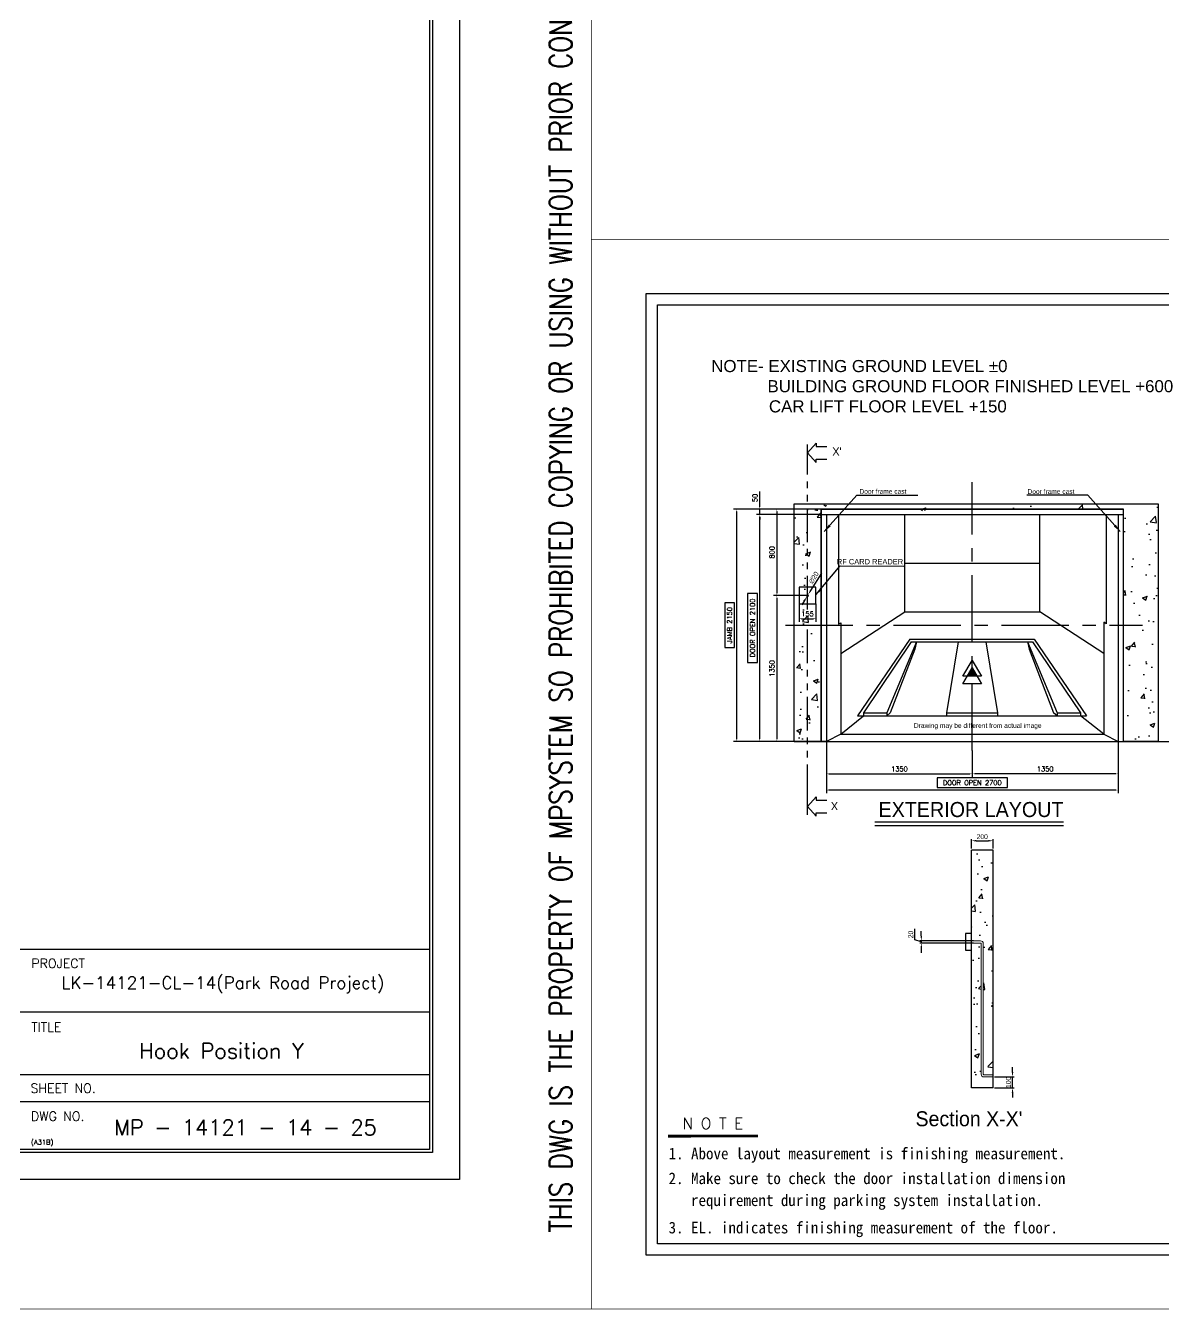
# Model space of a CAD drawing. Header units: millimetres. Extents: x -5 to 1510635, y -6 to 71285.
# Drawn here: x 1472157 to 1493223, y -5 to 23760 of the extents above; entities that cross this region are included whole.
import ezdxf
from ezdxf.enums import TextEntityAlignment as Align

# ---------------------------------------------------------------- set-up
doc = ezdxf.new("R2010")
doc.units = ezdxf.units.MM
doc.header["$LTSCALE"] = 1000
for name, pattern in [('CENTER', [2, 1.25, -0.25, 0.25, -0.25]), ('HIDDEN', [0.375, 0.25, -0.125]), ('PHANTOM2', [1.25, 0.625, -0.125, 0.125, -0.125, 0.125, -0.125])]:
    doc.linetypes.add(name, pattern=pattern)
for name, color, linetype in [('3', 3, 'Continuous'), ('MP-1', 1, 'CENTER'), ('MP-2', 42, 'Continuous'), ('MP-3', 3, 'Continuous'), ('MP-4', 4, 'HIDDEN'), ('MP-7', 7, 'Continuous'), ('MP-8', 8, 'Continuous'), ('TEXT', 3, 'Continuous'), ('wal', 7, 'Continuous')]:
    doc.layers.add(name, color=color, linetype=linetype)
doc.layers.add('R118-AA-1BF FLOOR PLAN$0$SMCD-AA-Text', color=3, linetype='Continuous', lineweight=9)
doc.styles.add('g1', font='', dxfattribs={"height": 90})
doc.styles.add('GHD', font='OUTLINE', dxfattribs={"bigfont": 'GHD'})
doc.styles.add('GHG1', font='simplex.shx', dxfattribs={"bigfont": 'whgtxt.shx'})
doc.styles.add('H', font='arial.ttf')
doc.styles.add('ROMANS', font='ROMANS.shx')
doc.styles.add('S1', font='simplex.shx', dxfattribs={"height": 90})
doc.styles.add('울릉도L', font='')
doc.styles.get('g1').set_extended_font_data('굴림체')
doc.styles.get('울릉도L').set_extended_font_data('HYwulM')
doc.dimstyles.new('ISO-25', dxfattribs={"dimtxt": 2.5, "dimasz": 2.5, "dimexe": 1.25, "dimexo": 0.625, "dimtad": 1, "dimtxsty": 'Standard', "dimcen": 2.5, "dimadec": 0, "dimazin": 0, "dimtfac": 1, "dimtmove": 0, "dimatfit": 3, "dimfxl": 1, "dimarcsym": 0})
doc.dimstyles.new('MPS2', dxfattribs={"dimscale": 100, "dimtxt": 3, "dimasz": 3, "dimexe": 1, "dimexo": 1, "dimgap": 1, "dimtad": 1, "dimzin": 12, "dimdsep": 46, "dimtxsty": 'Standard', "dimcen": 1, "dimclrd": 1, "dimclre": 1, "dimclrt": 7, "dimazin": 2, "dimtfac": 1, "dimtmove": 0, "dimatfit": 3, "dimfxl": 1, "dimarcsym": 0})
pattern_1 = [(50, (0, 0), (910.92334, -79.69543), [95.25, -1047.75]), (355, (0, 0), (-176.21413, 955.2832), [76.2, -838.2]), (100.451, (75.9, -6.6), (734.7125, 875.58344), [80.95, -890.45]), (46.1842, (0, 254), (1355.3952, -210.2116), [142.875, -1571.625]), (96.6356, (113, 236.5), (1187.0212, 1237.1278), [121.425, -1335.675]), (351.184, (0, 254), (1187.023, 1237.1256), [114.3, -1257.3]), (21, (127, 190.5), (758.0744, -511.3276), [95.25, -1047.75]), (326, (127, 190.5), (309.01014, 920.93983), [76.2, -838.2]), (71.4514, (190.2, 147.9), (1067.08245, 409.6143), [80.95, -890.45]), (37.5, (0, 0), (15.443016, 422.775194), [0, -828.04, 0, -850.9, 0, -841.375]), (7.5, (0, 0), (334.09831, 500.90287), [0, -485.14, 0, -808.99, 0, -320.675]), (327.5, (-283.2, 0), (677.952976, -28.64372), [0, -317.5, 0, -990.6, 0, -1314.45]), (317.5, (-410.2, 0), (740.6459, 127.13246), [0, -412.75, 0, -657.86, 0, -933.45])]

# ---------------------------------------------------------------- blocks, each defined once
blk = doc.blocks.new('*D74')
at = {"layer": 'DEFPOINTS', "color": 0, "linetype": 'ByBlock', "transparency": 16777216}
for p in [(1485751, 14709), (1486886, 14709, 0), (1486386, 10509)]:
    blk.add_point(p, dxfattribs=at)
at = {"layer": 'MP-1', "linetype": 'ByBlock', "lineweight": -2, "transparency": 16777216}
for p, q in [((1486886, 14709), (1485691, 14709)), ((1485751, 10554), (1485751, 14664)), ((1485706, 13250), (1485526, 13250)), ((1485526, 13250), (1485526, 11968)), ((1485706, 11968), (1485706, 13250)), ((1485526, 11968), (1485706, 11968)), ((1486386, 10509), (1485691, 10509))]:
    blk.add_line(p, q, dxfattribs=at)
at = {"layer": 'MP-1', "linetype": 'ByBlock', "transparency": 16777216}
for points in [[(1485743, 14664), (1485758, 14664), (1485751, 14709)], [(1485743, 10554), (1485758, 10554), (1485751, 10509)]]:
    blk.add_solid(points, dxfattribs=at)
at = {"layer": 'MP-1', "color": 7, "linetype": 'ByBlock', "transparency": 16777216, "insert": (1485616, 12609), "char_height": 90, "attachment_point": 5, "rotation": 90, "style": 'S1'}
blk.add_mtext('DOOR OPEN 2100', dxfattribs=at)
blk = doc.blocks.new('*D75')
at = {"layer": 'DEFPOINTS', "color": 0, "linetype": 'ByBlock', "transparency": 16777216}
for p in [(1485326, 14809), (1486666, 14809, 0), (1486386, 10509, 0)]:
    blk.add_point(p, dxfattribs=at)
at = {"layer": 'MP-1', "linetype": 'ByBlock', "lineweight": -2, "transparency": 16777216}
for p, q in [((1486666, 14809), (1485266, 14809)), ((1485326, 10554), (1485326, 14764)), ((1485281, 13072), (1485101, 13072)), ((1485101, 13072), (1485101, 12245)), ((1485281, 12245), (1485281, 13072)), ((1485101, 12245), (1485281, 12245)), ((1486386, 10509), (1485266, 10509))]:
    blk.add_line(p, q, dxfattribs=at)
at = {"layer": 'MP-1', "linetype": 'ByBlock', "transparency": 16777216}
for points in [[(1485318, 14764), (1485333, 14764), (1485326, 14809)], [(1485318, 10554), (1485333, 10554), (1485326, 10509)]]:
    blk.add_solid(points, dxfattribs=at)
at = {"layer": 'MP-1', "color": 7, "linetype": 'ByBlock', "transparency": 16777216, "insert": (1485191, 12659), "char_height": 90, "attachment_point": 5, "rotation": 90, "style": 'S1'}
blk.add_mtext('JAMB 2150', dxfattribs=at)
blk = doc.blocks.new('*D81')
at = {"layer": 'DEFPOINTS', "color": 0, "linetype": 'ByBlock', "transparency": 16777216}
for p in [(1485751, 14809), (1486886, 14809), (1486886, 14709, 0)]:
    blk.add_point(p, dxfattribs=at)
at = {"layer": 'MP-1', "linetype": 'ByBlock', "lineweight": -2, "transparency": 16777216}
for p, q in [((1485751, 14854), (1485751, 15135)), ((1486886, 14809), (1485691, 14809)), ((1485751, 14709), (1485751, 14809)), ((1486886, 14709), (1485691, 14709)), ((1485751, 14664), (1485751, 14619))]:
    blk.add_line(p, q, dxfattribs=at)
at = {"layer": 'MP-1', "linetype": 'ByBlock', "transparency": 16777216}
for points in [[(1485743, 14854), (1485758, 14854), (1485751, 14809)], [(1485743, 14664), (1485758, 14664), (1485751, 14709)]]:
    blk.add_solid(points, dxfattribs=at)
at = {"layer": 'MP-1', "color": 7, "linetype": 'ByBlock', "transparency": 16777216, "insert": (1485661, 15017), "char_height": 90, "attachment_point": 5, "rotation": 90, "style": 'S1'}
blk.add_mtext('50', dxfattribs=at)
blk = doc.blocks.new('*D83')
at = {"layer": 'DEFPOINTS', "color": 0, "linetype": 'ByBlock', "transparency": 16777216}
for p in [(1486986, 10509), (1489686, 10340), (1489686, 9909)]:
    blk.add_point(p, dxfattribs=at)
at = {"layer": 'MP-1', "linetype": 'ByBlock', "lineweight": -2, "transparency": 16777216}
for p, q in [((1486986, 10509), (1486986, 9849)), ((1489686, 10340), (1489686, 9849)), ((1487031, 9909), (1489641, 9909))]:
    blk.add_line(p, q, dxfattribs=at)
at = {"layer": 'MP-1', "linetype": 'ByBlock', "transparency": 16777216}
for points in [[(1487031, 9916), (1487031, 9901), (1486986, 9909)], [(1489641, 9916), (1489641, 9901), (1489686, 9909)]]:
    blk.add_solid(points, dxfattribs=at)
at = {"layer": 'MP-1', "color": 7, "linetype": 'ByBlock', "transparency": 16777216, "insert": (1488336, 9999), "char_height": 90, "attachment_point": 5, "style": 'S1'}
blk.add_mtext('1350', dxfattribs=at)
blk = doc.blocks.new('*D84')
at = {"layer": 'DEFPOINTS', "color": 0, "linetype": 'ByBlock', "transparency": 16777216}
for p in [(1492386, 10509), (1489686, 10340), (1489686, 9909)]:
    blk.add_point(p, dxfattribs=at)
at = {"layer": 'MP-1', "linetype": 'ByBlock', "lineweight": -2, "transparency": 16777216}
for p, q in [((1492386, 10509), (1492386, 9849)), ((1489686, 10340), (1489686, 9849)), ((1492341, 9909), (1489731, 9909))]:
    blk.add_line(p, q, dxfattribs=at)
at = {"layer": 'MP-1', "linetype": 'ByBlock', "transparency": 16777216}
for points in [[(1489731, 9916), (1489731, 9901), (1489686, 9909)], [(1492341, 9916), (1492341, 9901), (1492386, 9909)]]:
    blk.add_solid(points, dxfattribs=at)
at = {"layer": 'MP-1', "color": 7, "linetype": 'ByBlock', "transparency": 16777216, "insert": (1491036, 9999), "char_height": 90, "attachment_point": 5, "style": 'S1'}
blk.add_mtext('1350', dxfattribs=at)
blk = doc.blocks.new('*D85')
at = {"layer": 'DEFPOINTS', "color": 0, "linetype": 'ByBlock', "transparency": 16777216}
for p in [(1486986, 10509, 0), (1492386, 10509), (1486986, 9609)]:
    blk.add_point(p, dxfattribs=at)
at = {"layer": 'MP-1', "linetype": 'ByBlock', "lineweight": -2, "transparency": 16777216}
for p, q in [((1486986, 10509), (1486986, 9549)), ((1492386, 10509), (1492386, 9549)), ((1490335, 9834), (1489036, 9834)), ((1489036, 9834), (1489036, 9654)), ((1490335, 9654), (1490335, 9834)), ((1492341, 9609), (1487031, 9609)), ((1489036, 9654), (1490335, 9654))]:
    blk.add_line(p, q, dxfattribs=at)
at = {"layer": 'MP-1', "linetype": 'ByBlock', "transparency": 16777216}
for points in [[(1487031, 9616), (1487031, 9601), (1486986, 9609)], [(1492341, 9616), (1492341, 9601), (1492386, 9609)]]:
    blk.add_solid(points, dxfattribs=at)
at = {"layer": 'MP-1', "color": 7, "linetype": 'ByBlock', "transparency": 16777216, "insert": (1489686, 9744), "char_height": 90, "attachment_point": 5, "style": 'S1'}
blk.add_mtext('DOOR OPEN 2700', dxfattribs=at)
blk = doc.blocks.new('*D131')
at = {"layer": 'DEFPOINTS', "color": 0, "linetype": 'ByBlock', "transparency": 16777216}
for p in [(1490070, 8670), (1489670, 8497), (1490070, 8497)]:
    blk.add_point(p, dxfattribs=at)
at = {"layer": 'MP-4', "color": 1, "linetype": 'ByBlock', "lineweight": -2, "transparency": 16777216}
for p, q in [((1489670, 8527), (1489670, 8700)), ((1489760, 8670), (1489980, 8670)), ((1490070, 8527), (1490070, 8700))]:
    blk.add_line(p, q, dxfattribs=at)
at = {"layer": 'MP-4', "color": 1, "linetype": 'ByBlock', "transparency": 16777216}
for points in [[(1489760, 8685), (1489760, 8655), (1489670, 8670)], [(1489980, 8685), (1489980, 8655), (1490070, 8670)]]:
    blk.add_solid(points, dxfattribs=at)
at = {"layer": 'MP-4', "color": 7, "linetype": 'ByBlock', "transparency": 16777216, "insert": (1489870, 8745), "char_height": 90, "attachment_point": 5}
blk.add_mtext('200', dxfattribs=at)
blk = doc.blocks.new('*D132')
at = {"layer": 'DEFPOINTS', "color": 0, "linetype": 'ByBlock', "transparency": 16777216}
for p in [(1490070, 4297), (1490431, 4297), (1490070, 4097)]:
    blk.add_point(p, dxfattribs=at)
at = {"layer": 'MP-4', "color": 1, "linetype": 'ByBlock', "lineweight": -2, "transparency": 16777216}
for p, q in [((1490100, 4297), (1490461, 4297)), ((1490431, 4387), (1490431, 4477)), ((1490431, 4097), (1490431, 4297)), ((1490100, 4097), (1490461, 4097)), ((1490431, 4007), (1490431, 3917))]:
    blk.add_line(p, q, dxfattribs=at)
at = {"layer": 'MP-4', "color": 1, "linetype": 'ByBlock', "transparency": 16777216}
for points in [[(1490416, 4387), (1490446, 4387), (1490431, 4297)], [(1490416, 4007), (1490446, 4007), (1490431, 4097)]]:
    blk.add_solid(points, dxfattribs=at)
at = {"layer": 'MP-4', "color": 7, "linetype": 'ByBlock', "transparency": 16777216, "insert": (1490356, 4197), "char_height": 90, "attachment_point": 5, "rotation": 90}
blk.add_mtext('100', dxfattribs=at)
blk = doc.blocks.new('*D133')
at = {"layer": 'DEFPOINTS', "color": 0, "linetype": 'ByBlock', "transparency": 16777216}
for p in [(1488742, 6777), (1489739, 6817), (1489739, 6777)]:
    blk.add_point(p, dxfattribs=at)
at = {"layer": 'MP-4', "color": 1, "linetype": 'ByBlock', "lineweight": -2, "transparency": 16777216}
for p, q in [((1488622, 6833), (1488622, 7037)), ((1488742, 6907), (1488742, 6997)), ((1488742, 6797), (1488622, 6833)), ((1489709, 6817), (1488712, 6817)), ((1489709, 6777), (1488712, 6777)), ((1488742, 6817), (1488742, 6777)), ((1488742, 6817), (1488742, 6777)), ((1488742, 6687), (1488742, 6597))]:
    blk.add_line(p, q, dxfattribs=at)
at = {"layer": 'MP-4', "color": 1, "linetype": 'ByBlock', "transparency": 16777216}
for points in [[(1488727, 6907), (1488757, 6907), (1488742, 6817)], [(1488727, 6687), (1488757, 6687), (1488742, 6777)]]:
    blk.add_solid(points, dxfattribs=at)
at = {"layer": 'MP-4', "color": 7, "linetype": 'ByBlock', "transparency": 16777216, "insert": (1488547, 6935), "char_height": 90, "attachment_point": 5, "rotation": 90}
blk.add_mtext('20', dxfattribs=at)
blk = doc.blocks.new('*D135')
at = {"layer": 'DEFPOINTS', "color": 0, "linetype": 'ByBlock', "transparency": 16777216}
for p in [(1486625, 13192), (1486646, 13226)]:
    blk.add_point(p, dxfattribs=at)
at = {"layer": 'MP-4', "color": 1, "linetype": 'ByBlock', "lineweight": -2, "transparency": 16777216}
for p, q in [((1486891, 13625), (1486693, 13303)), ((1486578, 13115), (1486531, 13038)), ((1486625, 13192), (1486646, 13226))]:
    blk.add_line(p, q, dxfattribs=at)
at = {"layer": 'MP-4', "color": 1, "linetype": 'ByBlock', "transparency": 16777216}
for points in [[(1486680, 13311), (1486706, 13295), (1486646, 13226)], [(1486565, 13123), (1486591, 13107), (1486625, 13192)]]:
    blk.add_solid(points, dxfattribs=at)
at = {"layer": 'MP-4', "color": 7, "linetype": 'ByBlock', "transparency": 16777216, "insert": (1486751, 13541), "char_height": 90, "attachment_point": 5, "rotation": 58.4734}
blk.add_mtext('∅20', dxfattribs=at)
blk = doc.blocks.new('*D136')
at = {"layer": 'DEFPOINTS', "color": 0, "linetype": 'ByBlock', "transparency": 16777216}
for p in [(1486636, 13209), (1486067, 10509), (1486386, 10509)]:
    blk.add_point(p, dxfattribs=at)
at = {"layer": 'MP-1', "linetype": 'ByBlock', "lineweight": -2, "transparency": 16777216}
for p, q in [((1486636, 13209), (1486007, 13209)), ((1486067, 13164), (1486067, 10554)), ((1486386, 10509), (1486007, 10509))]:
    blk.add_line(p, q, dxfattribs=at)
at = {"layer": 'MP-1', "linetype": 'ByBlock', "transparency": 16777216}
for points in [[(1486060, 13164), (1486075, 13164), (1486067, 13209)], [(1486060, 10554), (1486075, 10554), (1486067, 10509)]]:
    blk.add_solid(points, dxfattribs=at)
at = {"layer": 'MP-1', "color": 7, "linetype": 'ByBlock', "transparency": 16777216, "insert": (1485977, 11859), "char_height": 90, "attachment_point": 5, "rotation": 90, "style": 'S1'}
blk.add_mtext('1350', dxfattribs=at)
blk = doc.blocks.new('*D137')
at = {"layer": 'DEFPOINTS', "color": 0, "linetype": 'ByBlock', "transparency": 16777216}
for p in [(1486481, 13054), (1486791, 13054), (1486791, 12781)]:
    blk.add_point(p, dxfattribs=at)
at = {"layer": 'MP-1', "linetype": 'ByBlock', "lineweight": -2, "transparency": 16777216}
for p, q in [((1486481, 13054), (1486481, 12721)), ((1486791, 13054), (1486791, 12721)), ((1486526, 12781), (1486746, 12781))]:
    blk.add_line(p, q, dxfattribs=at)
at = {"layer": 'MP-1', "linetype": 'ByBlock', "transparency": 16777216}
for points in [[(1486526, 12788), (1486526, 12773), (1486481, 12781)], [(1486746, 12788), (1486746, 12773), (1486791, 12781)]]:
    blk.add_solid(points, dxfattribs=at)
at = {"layer": 'MP-1', "color": 7, "linetype": 'ByBlock', "transparency": 16777216, "insert": (1486636, 12871), "char_height": 90, "attachment_point": 5, "style": 'S1'}
blk.add_mtext('155', dxfattribs=at)
blk = doc.blocks.new('*D138')
at = {"layer": 'DEFPOINTS', "color": 0, "linetype": 'ByBlock', "transparency": 16777216}
for p in [(1486886, 14809), (1486067, 13209), (1486067, 13209)]:
    blk.add_point(p, dxfattribs=at)
at = {"layer": 'MP-1', "linetype": 'ByBlock', "lineweight": -2, "transparency": 16777216}
for p, q in [((1486886, 14809), (1486007, 14809)), ((1486067, 14764), (1486067, 13254)), ((1486067, 13209), (1486007, 13209))]:
    blk.add_line(p, q, dxfattribs=at)
at = {"layer": 'MP-1', "linetype": 'ByBlock', "transparency": 16777216}
for points in [[(1486060, 14764), (1486075, 14764), (1486067, 14809)], [(1486060, 13254), (1486075, 13254), (1486067, 13209)]]:
    blk.add_solid(points, dxfattribs=at)
at = {"layer": 'MP-1', "color": 7, "linetype": 'ByBlock', "transparency": 16777216, "insert": (1485977, 14009), "char_height": 90, "attachment_point": 5, "rotation": 90, "style": 'S1'}
blk.add_mtext('800', dxfattribs=at)
blk = doc.blocks.new('sdfdsfdsf')
at = {"layer": '3'}
blk.add_line((241512, 37269), (241512, 36033), dxfattribs=at)
at = {"layer": 'MP-2'}
for p, q in [((240865, 37127), (240077, 37127)), ((240865, 37362), (240865, 37127)), ((241512, 36651), (240865, 37362)), ((240865, 36174), (240077, 36174)), ((241512, 36651), (240865, 35939)), ((240865, 35939), (240865, 36174))]:
    blk.add_line(p, q, dxfattribs=at)

msp = doc.modelspace()

# ---------------------------------------------------------------- hatches: boundary and pattern name
h = msp.add_hatch(color=4)
h.paths.add_polyline_path([(1489774.378, 11714.778), (1489685.688, 11868.394), (1489685.688, 11714.778)])
h.paths.add_polyline_path([(1489685.688, 11868.394), (1489595.372, 11714.778), (1489685.688, 11714.778)])
at = {"layer": 'MP-8'}
h = msp.add_hatch(dxfattribs=at)
h.set_pattern_fill('AR-CONC', color=256, scale=5, style=0)
h.set_pattern_definition(pattern_1)
h.paths.add_polyline_path([(1489585.509, 14886.12), (1486385.511, 14886.12), (1486385.511, 10486.12), (1486885.511, 10486.12), (1486885.511, 14786.12), (1489585.509, 14786.12)])
at = {"layer": 'MP-8', "linetype": 'ByBlock'}
h = msp.add_hatch(dxfattribs=at)
h.set_pattern_fill('AR-CONC', color=256, scale=5, style=0)
h.set_pattern_definition(pattern_1)
h.paths.add_polyline_path([(1493125.508, 14908.912), (1489685.509, 14908.912), (1489685.509, 14808.912), (1492485.508, 14808.912), (1492485.508, 10508.912), (1493125.508, 10508.912)])
at = {"layer": 'MP-8'}
h = msp.add_hatch(dxfattribs=at)
h.set_pattern_fill('AR-CONC', color=256, scale=5, style=0)
h.set_pattern_definition([(50, (-282246.15, -890.8), (910.92334, -79.69543), [95.25, -1047.75]), (355, (-282246.15, -890.8), (-176.21413, 955.2832), [76.2, -838.2]), (100.451, (-282170.2, -897.5), (734.7125, 875.58344), [80.95, -890.45]), (46.1842, (-282246.1, -636.8), (1355.3952, -210.21164), [142.875, -1571.625]), (96.6356, (-282133.2, -654.4), (1187.0212, 1237.1278), [121.425, -1335.675]), (351.184, (-282246.1, -636.8), (1187.023, 1237.1256), [114.3, -1257.3]), (21, (-282119.15, -700.3), (758.0744, -511.3276), [95.25, -1047.75]), (326, (-282119.15, -700.3), (309.01014, 920.93983), [76.2, -838.2]), (71.4514, (-282056, -742.95), (1067.08245, 409.6143), [80.95, -890.45]), (37.5, (-282246.15, -890.84), (15.443016, 422.775194), [0, -828.04, 0, -850.9, 0, -841.375]), (7.5, (-282246.15, -890.84), (334.09831, 500.90287), [0, -485.14, 0, -808.99, 0, -320.675]), (327.5, (-282529.36, -890.84), (677.952976, -28.64372), [0, -317.5, 0, -990.6, 0, -1314.45]), (317.5, (-282656.36, -890.84), (740.6459, 127.13246), [0, -412.75, 0, -657.86, 0, -933.45])])
h.paths.add_polyline_path([(1490069.721, 8496.735), (1489669.721, 8496.735), (1489669.721, 6816.735), (1489869.721, 6816.735, -0.414213562), (1489889.721, 6796.735), (1489889.721, 4346.73, 0.414213562), (1489899.721, 4336.73), (1490069.721, 4336.73)])
h.paths.add_polyline_path([(1489849.721, 6776.735), (1489669.721, 6776.735), (1489669.721, 4096.735), (1490069.721, 4096.735), (1490069.721, 4296.73), (1489869.721, 4296.73, -0.414213562), (1489849.721, 4316.73)])

# ---------------------------------------------------------------- linework, layer by layer
at = {"color": 0}
for p, q in [((1486885.511, 14708.912), (1492485.508, 14708.912)), ((1486985.511, 14708.912), (1486985.511, 10508.912)), ((1492385.508, 14708.912), (1492385.508, 10508.912))]:
    msp.add_line(p, q, dxfattribs=at)
for p, q in [((1488435.781, 12909.963), (1488435.781, 14708.912)), ((1490935.237, 12909.963), (1490935.237, 14708.912)), ((1488435.781, 13809.437), (1490935.237, 13809.437)), ((1487249.07, 12134.456), (1488435.781, 12909.963)), ((1488435.781, 12909.963), (1490935.237, 12909.963)), ((1492121.948, 12134.456), (1490935.237, 12909.963)), ((1488529.434, 12404.313), (1487560.577, 10981.806)), ((1488529.434, 12404.313), (1490829.007, 12404.313)), ((1490829.007, 12404.313), (1491797.864, 10981.806)), ((1488556.474, 12350.167), (1487669, 11035.952)), ((1488651.793, 12350.167), (1488102.228, 11035.952)), ((1488622.027, 12215.708), (1488167.484, 11035.952)), ((1488556.474, 12350.167), (1490801.967, 12350.167)), ((1488651.793, 12350.167), (1488622.027, 12215.708)), ((1489423.423, 12350.167), (1489206.93, 11035.952)), ((1489935.018, 12350.167), (1490151.511, 11035.952)), ((1490706.648, 12350.167), (1491256.213, 11035.952)), ((1490706.648, 12350.167), (1490736.413, 12215.708)), ((1490736.413, 12215.708), (1491190.956, 11035.952)), ((1490801.967, 12350.167), (1491689.441, 11035.952)), ((1487560.577, 10981.806), (1491797.864, 10981.806)), ((1487669, 11035.952), (1488102.228, 11035.952)), ((1487669, 11035.952), (1487669, 10981.806)), ((1488102.228, 10981.806), (1488167.484, 11035.952)), ((1488102.228, 11035.952), (1488102.228, 10981.806)), ((1489206.93, 11035.952), (1490151.511, 11035.952)), ((1489206.93, 11035.952), (1489206.93, 10981.806)), ((1490151.511, 11035.952), (1490151.511, 10981.806)), ((1491256.213, 10981.806), (1491190.956, 11035.952)), ((1491256.213, 11035.952), (1491689.441, 11035.952)), ((1491256.213, 11035.952), (1491256.213, 10981.806)), ((1491689.441, 11035.952), (1491689.441, 10981.806))]:
    msp.add_line(p, q)
at = {"color": 1, "linetype": 'CENTER'}
for points in [[(1489685.509, 10339.52), (1489685.509, 15308.912)], [(1486225.689, 12658.912), (1492835.329, 12658.912)]]:
    msp.add_lwpolyline(points, dxfattribs=at)
for points in [[(1486885.511, 14808.912), (1492485.508, 14808.912)], [(1486985.511, 10508.912), (1486885.511, 10508.912), (1486885.511, 14808.912)], [(1492385.508, 10508.912), (1492485.508, 10508.912), (1492485.508, 14808.912)], [(1487207.194, 14708.912), (1487207.194, 12679.294), (1487249.07, 12707.129), (1487249.07, 10643.459), (1486985.511, 10508.912)], [(1492163.825, 14708.912), (1492163.825, 12686.691), (1492121.948, 12714.527), (1492121.948, 10643.459), (1492385.508, 10508.912)], [(1487249.07, 10643.459), (1487669, 10981.806)], [(1492121.948, 10643.459), (1491689.441, 10981.806)], [(1487249.07, 10643.459), (1492121.948, 10643.459)], [(1487682.536, 10508.912), (1495263.426, 10508.912), (1504875.248, 10508.912)]]:
    msp.add_lwpolyline(points)
at = {"color": 4}
for points in [[(1489855.506, 11714.778), (1489512.757, 11714.778), (1489685.688, 12008.912)], [(1489855.506, 11574.26), (1489512.757, 11574.26), (1489685.688, 11868.394)]]:
    msp.add_lwpolyline(points, close=True, dxfattribs=at)
at = {"color": 3, "const_width": 51.48}
msp.add_lwpolyline([(1484049.92, 3201.673), (1485715.802, 3202.436)], dxfattribs=at)
at = {"layer": '3'}
for p, q in [((1487879.111, 9021.928), (1491376.67, 9021.928)), ((1487879.111, 8951.231), (1491376.67, 8951.231))]:
    msp.add_line(p, q, dxfattribs=at)
at = {"layer": 'MP-1', "linetype": 'PHANTOM2'}
for p, q in [((1486635.511, 12948.366), (1486635.511, 15697.709)), ((1486635.511, 9458.239), (1486635.511, 12725.914))]:
    msp.add_line(p, q, dxfattribs=at)
at = {"layer": 'MP-1', "color": 6, "linetype": 'PHANTOM2'}
for points in [[(1486480.511, 13053.912), (1486790.511, 13053.912), (1486790.511, 13363.912), (1486480.511, 13363.912)], [(1489559.721, 6641.735), (1489669.721, 6641.735), (1489669.721, 6951.735), (1489559.721, 6951.735)]]:
    msp.add_lwpolyline(points, close=True, dxfattribs=at)
at = {"layer": 'MP-2'}
for p, q in [((1466234.973, 6661.238), (1479635.657, 6661.238)), ((1466234.973, 5501.274), (1479635.657, 5501.274)), ((1466234.973, 4341.311), (1479635.657, 4341.311)), ((1472046.103, 3843.952), (1479635.657, 3843.952))]:
    msp.add_line(p, q, dxfattribs=at)
at = {"layer": 'MP-2', "const_width": 10}
for points in [[(1482630, 0), (1415430, 0), (1415430, 47520), (1482630, 47520)], [(1482630, 0), (1482630, 19800), (1510630, 19800), (1510630, 0)]]:
    msp.add_lwpolyline(points, close=True, dxfattribs=at)
at = {"layer": 'MP-7'}
for points in [[(1417870, 45120), (1480190, 45120), (1480190, 2400), (1417870, 2400)], [(1479691.091, 2898.909), (1418368.909, 2898.909), (1418368.909, 44621.091), (1479691.091, 44621.091)], [(1418424.343, 44565.657), (1479635.657, 44565.657), (1479635.657, 2954.343), (1418424.343, 2954.343)], [(1483646.667, 18800), (1509613.333, 18800), (1509613.333, 1000), (1483646.667, 1000)], [(1509405.455, 1207.879), (1483854.545, 1207.879), (1483854.545, 18592.121), (1509405.455, 18592.121)]]:
    msp.add_lwpolyline(points, close=True, dxfattribs=at)
at = {"layer": 'MP-8'}
for p, q in [((1486385.511, 14908.912), (1493125.508, 14908.912)), ((1486385.511, 10508.912), (1486385.511, 14908.912)), ((1493125.508, 14908.912), (1493125.508, 10508.912)), ((1490069.721, 8496.735), (1489669.721, 8496.735)), ((1489669.721, 4096.735), (1489669.721, 8496.735)), ((1490069.721, 4096.735), (1490069.721, 8496.735)), ((1490069.721, 4096.735), (1489669.721, 4096.735))]:
    msp.add_line(p, q, dxfattribs=at)
at = {"layer": 'R118-AA-1BF FLOOR PLAN$0$SMCD-AA-Text', "linetype": 'ByBlock'}
for p, q in [((1489839.721, 6816.735), (1489669.721, 6816.735)), ((1489839.721, 6776.735), (1489669.721, 6776.735)), ((1489849.721, 6766.735), (1489849.721, 4346.73)), ((1489889.721, 6766.735), (1489889.721, 4346.73)), ((1490069.721, 4336.73), (1489899.721, 4336.73)), ((1490069.721, 4296.73), (1489899.721, 4296.73))]:
    msp.add_line(p, q, dxfattribs=at)
msp.add_circle((1486635.511, 13208.912), 20, dxfattribs=at)
for centre, radius, start, end in [((1489839.721, 6766.735), 50, 0, 90), ((1489839.721, 6766.735), 10, 0, 90), ((1489899.721, 4346.73), 50, 180, 270), ((1489899.721, 4346.73), 10, 180, 270)]:
    msp.add_arc(centre, radius, start, end, dxfattribs=at)
at = {"layer": 'wal', "color": 0}
for p, q in [((1492485.508, 14808.912), (1486885.511, 14808.912)), ((1486885.511, 14808.912), (1486885.511, 10508.912)), ((1492485.508, 10508.912), (1492485.508, 14808.912)), ((1486885.511, 10508.912), (1486385.511, 10508.912)), ((1493125.508, 10508.912), (1492485.508, 10508.912))]:
    msp.add_line(p, q, dxfattribs=at)
at = {"layer": 'wal'}
msp.add_lwpolyline([(1486385.511, 10508.912), (1507343.704, 10508.912)], dxfattribs=at)

# ---------------------------------------------------------------- block references
at = {"linetype": 'ByBlock', "xscale": 0.25, "yscale": 0.25, "zscale": 0.25, "rotation": 180}
for p in [(1547013.636, 25014.896), (1547013.636, 18466.376)]:
    msp.add_blockref('sdfdsfdsf', p, dxfattribs=at)

# ---------------------------------------------------------------- texts
at = {"color": 3, "style": 'S1'}
msp.add_text('N O T E', height=205.92, dxfattribs=at).set_placement((1484883.569, 3434.473), align=Align.MIDDLE)
at = {"color": 3, "style": 'g1'}
for s, p in [('1. Above layout measurement is finishing measurement.', (1484062.268, 2772.743)), ('2. Make sure to check the door installation dimension', (1484062.268, 2313.201)), ('   requirement during parking system installation.', (1484062.268, 1906.855)), ('3. EL. indicates finishing measurement of the floor.', (1484062.268, 1400.876))]:
    msp.add_text(s, height=214.49998, dxfattribs=at).set_placement(p)
at = {"layer": '3', "style": 'GHD'}
for s, p in [("X'", (1487180.02, 15802.344)), ('X', (1487133.342, 9236.817))]:
    msp.add_text(s, height=148.176, dxfattribs=at).set_placement(p, align=Align.CENTER)
at = {"layer": 'MP-2', "style": 'GHG1'}
for s, height, p in [('LK-14121-CL-14(Park Road Project)', 227.55556, (1475808.341, 5927.042)), ('MP - 14121 - 14 - 25', 284.44444, (1476228.201, 3220.883))]:
    msp.add_text(s, height=height, rotation=0.0000004, dxfattribs=at).set_placement(p, align=Align.CENTER)
msp.add_text('Hook Position Y', height=284.44444, rotation=0.0000004, dxfattribs=at).set_placement((1477308.737, 4636.342), align=Align.RIGHT)
at = {"layer": 'MP-2', "style": 'ROMANS'}
msp.add_text('(A31B)', height=90.5051, rotation=0.0000004, dxfattribs=at).set_placement((1472255.521, 3044.616))
at = {"layer": 'MP-3', "style": 'ROMANS'}
for s, p in [('PROJECT', (1472263.829, 6314.245)), ('TITLE', (1472263.829, 5133.324)), ('SHEET NO.', (1472246.856, 4003.479)), ('DWG NO.', (1472255.521, 3485.368))]:
    msp.add_text(s, height=169.697, rotation=0.0000004, dxfattribs=at).set_placement(p)
at = {"layer": 'MP-8', "style": 'ROMANS', "width": 0.8}
msp.add_text('THIS DWG IS THE PROPERTY OF MPSYSTEM SO PROHIBITED COPYING OR USING WITHOUT PRIOR CONSENT. ALL RIGHTS RESERVED. IF IN DOUBT, ASK TO DESIGN DEPT.', height=414.72, rotation=90, dxfattribs=at).set_placement((1482270.322, 1418.077))
at = {"layer": 'MP-8', "linetype": 'ByBlock', "insert": (1484850.949, 17570.419), "char_height": 223.80811, "attachment_point": 1, "style": 'H'}
msp.add_mtext_dynamic_manual_height_columns('{\\fArial|b0|i0|c238|p34;NOTE- EXISTING GROUND LEVEL %%P0\\P            BUILDING GROUND FLOOR FINISHED LEVEL +600\\P^I  CAR LIFT FLOOR LEVEL +150}', width=29952.96773, gutter_width=1598.629, heights=[0], dxfattribs=at)
at = {"layer": 'R118-AA-1BF FLOOR PLAN$0$SMCD-AA-Text', "linetype": 'ByBlock', "insert": (1488405.478, 13887.008), "char_height": 100, "width": 1241.31695, "attachment_point": 3, "style": 'H'}
msp.add_mtext('{\\fGulim|b0|i0|c129|p50;RF CARD READER }', dxfattribs=at)
at = {"layer": 'TEXT', "color": 2, "style": '울릉도L'}
for p in [(1487596.607, 15093.497, 0), (1490708.258, 15092.171, 0)]:
    msp.add_text('Door frame cast', height=88.51046, dxfattribs=at).set_placement(p)
msp.add_text('Drawing may be different from actual image', height=88.51046, dxfattribs=at).set_placement((1489786.986, 10792.95), align=Align.MIDDLE)
at = {"layer": 'TEXT', "color": 0, "style": '울릉도L'}
msp.add_text('EXTERIOR LAYOUT', height=278.75556, dxfattribs=at).set_placement((1489662.201, 9248.171), align=Align.MIDDLE)
msp.add_text("Section X-X'", height=276.5952, dxfattribs=at).set_placement((1488634.806, 3384.709))

# ---------------------------------------------------------------- dimensions: what is measured, and where the dimension line sits
at = {"layer": 'MP-1', "linetype": 'ByBlock'}
dim = msp.add_linear_dim(base=(1485750.511, 14808.912), p1=(1486885.511, 14708.912, 0), p2=(1486885.511, 14808.912), angle=90, dimstyle='ISO-25', override={"dimtxt": 90, "dimasz": 45, "dimexe": 60, "dimexo": 0, "dimgap": 45, "dimlfac": 0.5, "dimtxsty": 'S1', "dimsah": 1, "dimcen": 0, "dimclrd": 256, "dimclre": 256, "dimclrt": 7, "dimtix": 1}, dxfattribs=at)
dim.commit()
dim.dimension.update_dxf_attribs({"geometry": '*D81', "text_midpoint": (1485750.511, 15016.769), "dimtype": 160})
for base, p1, p2, text, override, picture, middle in [((1485325.797, 14808.912, 0), (1486385.511, 10508.912), (1486665.511, 14808.912, 0), 'JAMB <>', {"dimtxt": 90, "dimasz": 45, "dimexe": 60, "dimexo": 0, "dimgap": -45, "dimlfac": 0.5, "dimtxsty": 'S1', "dimsah": 1, "dimcen": 0, "dimclrd": 256, "dimclre": 256, "dimclrt": 7, "dimtix": 1}, '*D75', (1485190.797, 12658.912, 0)), ((1486067.196, 13208.912), (1486885.511, 14808.912), (1486067.196, 13208.912), '800', {"dimtxt": 90, "dimasz": 45, "dimexe": 60, "dimexo": 0, "dimgap": 45, "dimlfac": 0.5, "dimtxsty": 'S1', "dimsah": 1, "dimcen": 0, "dimclrd": 256, "dimclre": 256, "dimclrt": 7, "dimtix": 1}, '*D138', (1485977.196, 14008.912)), ((1485750.511, 14708.912), (1486385.511, 10508.912), (1486885.511, 14708.912, 0), 'DOOR OPEN <>', {"dimtxt": 90, "dimasz": 45, "dimexe": 60, "dimexo": 0, "dimgap": -45, "dimlfac": 0.5, "dimtxsty": 'S1', "dimsah": 1, "dimcen": 0, "dimclrd": 256, "dimclre": 256, "dimclrt": 7, "dimtix": 1}, '*D74', (1485615.511, 12608.912)), ((1486067.196, 10508.912), (1486635.511, 13208.912), (1486385.511, 10508.912), '1350', {"dimtxt": 90, "dimasz": 45, "dimexe": 60, "dimexo": 0, "dimgap": 45, "dimlfac": 0.5, "dimtxsty": 'S1', "dimsah": 1, "dimcen": 0, "dimclrd": 256, "dimclre": 256, "dimclrt": 7, "dimtix": 1}, '*D136', (1485977.196, 11858.912))]:
    dim = msp.add_linear_dim(base=base, p1=p1, p2=p2, angle=90, text=text, dimstyle='ISO-25', override=override, dxfattribs=at)
    dim.commit()
    dim.dimension.update_dxf_attribs({"geometry": picture, "text_midpoint": middle})
for base, p1, p2, text, override, picture, middle in [((1486790.511, 12780.512), (1486480.511, 13053.912), (1486790.511, 13053.912), '155', {"dimtxt": 90, "dimasz": 45, "dimexe": 60, "dimexo": 0, "dimgap": 45, "dimlfac": 0.5, "dimtxsty": 'S1', "dimsah": 1, "dimcen": 0, "dimclrd": 256, "dimclre": 256, "dimclrt": 7, "dimtix": 1}, '*D137', (1486635.511, 12870.512)), ((1486985.511, 9608.912), (1492385.508, 10508.912), (1486985.511, 10508.912, 0), 'DOOR OPEN <>', {"dimtxt": 90, "dimasz": 45, "dimexe": 60, "dimexo": 0, "dimgap": -45, "dimlfac": 0.5, "dimtxsty": 'S1', "dimsah": 1, "dimcen": 0, "dimclrd": 256, "dimclre": 256, "dimclrt": 7, "dimtix": 1}, '*D85', (1489685.509, 9743.912))]:
    dim = msp.add_linear_dim(base=base, p1=p1, p2=p2, text=text, dimstyle='ISO-25', override=override, dxfattribs=at)
    dim.commit()
    dim.dimension.update_dxf_attribs({"geometry": picture, "text_midpoint": middle})
dim = msp.add_linear_dim(base=(1489685.509, 9908.912), p1=(1486985.511, 10508.912), p2=(1489685.509, 10339.52), dimstyle='ISO-25', override={"dimtxt": 90, "dimasz": 45, "dimexe": 60, "dimexo": 0, "dimgap": 45, "dimlfac": 0.5, "dimtxsty": 'S1', "dimsah": 1, "dimcen": 0, "dimclrd": 256, "dimclre": 256, "dimclrt": 7, "dimtix": 1}, dxfattribs=at)
dim.commit()
dim.dimension.update_dxf_attribs({"geometry": '*D83', "text_midpoint": (1488335.51, 9998.912)})
dim = msp.add_linear_dim(base=(1489685.509, 9908.912), p1=(1492385.508, 10508.912), p2=(1489685.509, 10339.52), angle=180, dimstyle='ISO-25', override={"dimtxt": 90, "dimasz": 45, "dimexe": 60, "dimexo": 0, "dimgap": 45, "dimlfac": 0.5, "dimtxsty": 'S1', "dimsah": 1, "dimcen": 0, "dimclrd": 256, "dimclre": 256, "dimclrt": 7, "dimtix": 1}, dxfattribs=at)
dim.commit()
dim.dimension.update_dxf_attribs({"geometry": '*D84', "text_midpoint": (1491035.509, 9998.912)})
at = {"layer": 'MP-4', "linetype": 'ByBlock'}
dim = msp.add_diameter_dim_2p(p1=(1486625.053, 13191.864), p2=(1486645.969, 13225.96), dimstyle='MPS2', override={"dimscale": 30, "dimlfac": 0.5, "dimtmove": 1}, dxfattribs=at)
dim.commit()
dim.dimension.update_dxf_attribs({"geometry": '*D135', "text_midpoint": (1486751.457, 13541.353)})
dim = msp.add_linear_dim(base=(1490069.721, 8669.526), p1=(1489669.721, 8496.735), p2=(1490069.721, 8496.735), dimstyle='MPS2', override={"dimscale": 30, "dimlfac": 0.5, "dimtmove": 1}, dxfattribs=at)
dim.commit()
dim.dimension.update_dxf_attribs({"geometry": '*D131', "text_midpoint": (1489869.721, 8744.526)})
dim = msp.add_linear_dim(base=(1488742.03, 6776.735), p1=(1489739.144, 6816.735), p2=(1489739.144, 6776.735), angle=90, dimstyle='MPS2', override={"dimscale": 30, "dimlfac": 0.5, "dimtmove": 1}, dxfattribs=at)
dim.commit()
dim.dimension.update_dxf_attribs({"geometry": '*D133', "text_midpoint": (1488547.03, 6862.735)})
dim = msp.add_linear_dim(base=(1490431.423, 4296.73), p1=(1490069.721, 4096.735), p2=(1490069.721, 4296.73), angle=90, dimstyle='MPS2', override={"dimscale": 30, "dimlfac": 0.5, "dimtmove": 1}, dxfattribs=at)
dim.commit()
dim.dimension.update_dxf_attribs({"geometry": '*D132', "text_midpoint": (1490431.423, 4196.732), "dimtype": 160})

# ---------------------------------------------------------------- leaders
at = {"layer": 'MP-1', "linetype": 'ByBlock'}
for points in [[(1486946.101, 14393.68), (1487547.083, 15067.808), (1488675.631, 15067.808)], [(1492424.918, 14393.68), (1491823.936, 15067.808), (1490693.54, 15067.808)], [(1486790.511, 13220.251), (1487241.295, 13757.385), (1488417.424, 13756.613)]]:
    msp.add_leader(points, dimstyle='ISO-25', override={"dimtxt": 90, "dimasz": 150, "dimexe": 60, "dimexo": 0, "dimgap": 45, "dimlfac": 0.5, "dimtxsty": 'S1', "dimcen": 0, "dimclrd": 256, "dimclre": 256, "dimclrt": 7, "dimtix": 1}, dxfattribs=at)

doc.saveas('drawing.dxf')
